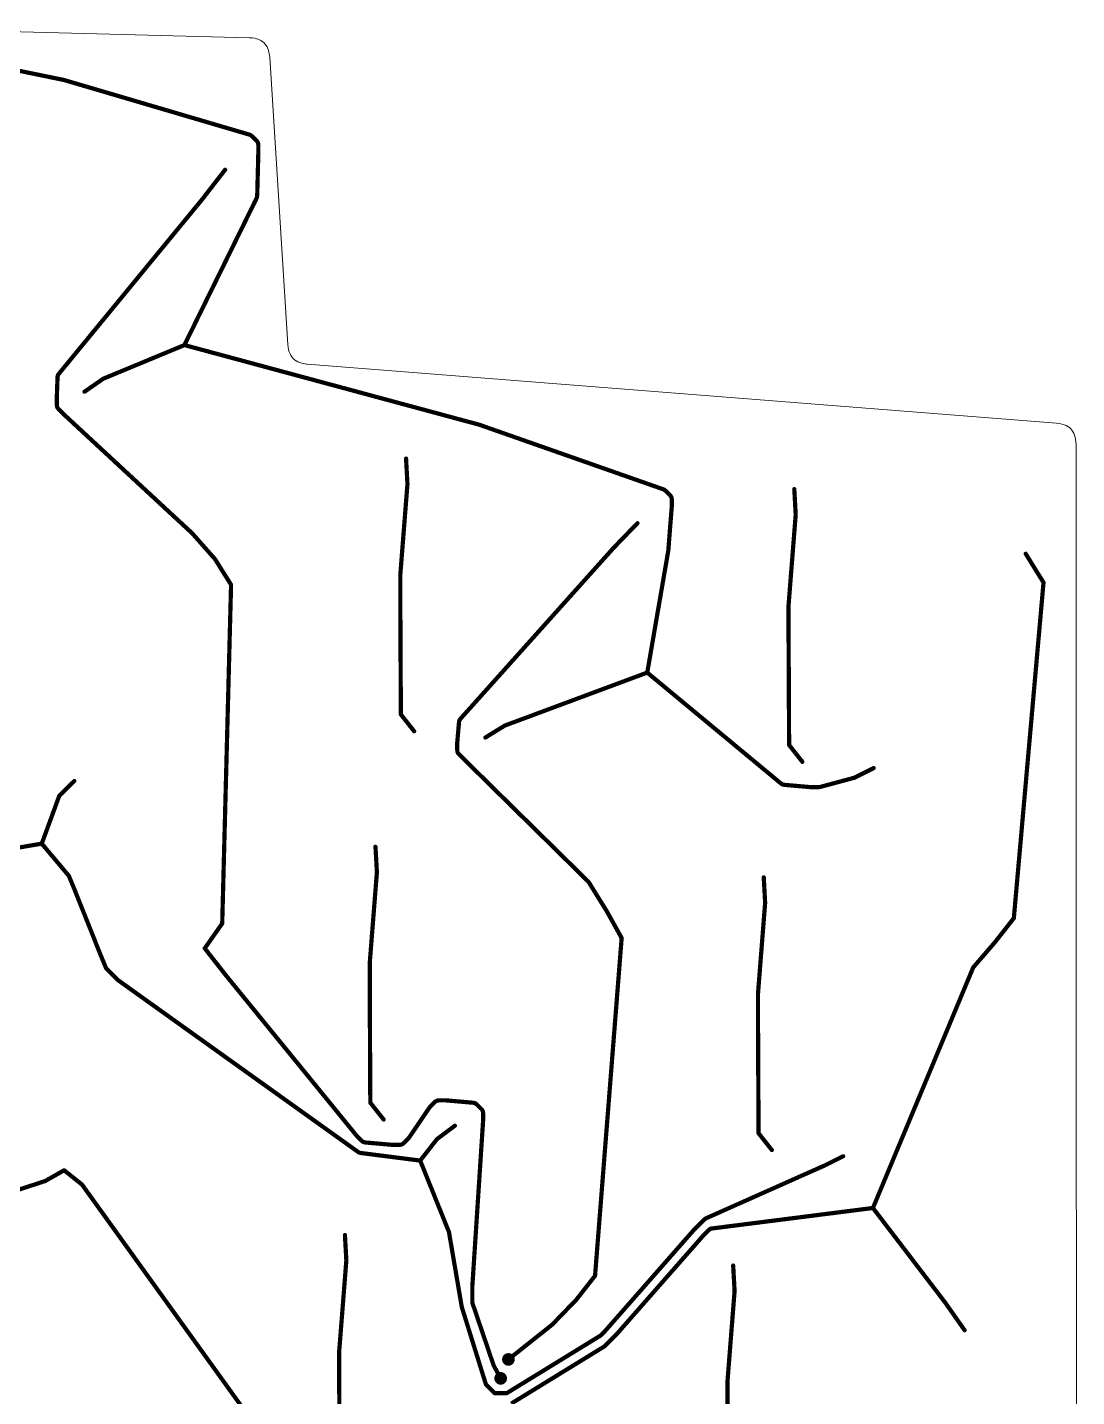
# Model space of a CAD drawing. Extents: x -174 to 104, y -43 to 63.
# Drawn here: x 54.6 to 104.4, y -7.2 to 57.8 of the extents above; entities that cross this region are included whole.
import ezdxf

# ---------------------------------------------------------------- set-up
doc = ezdxf.new("R2010")
doc.units = 0
doc.layers.get('0').update_dxf_attribs({"linetype": 'CONTINUOUS', "lineweight": 0})
doc.layers.add('______ _____', color=7, linetype='CONTINUOUS', lineweight=0)
doc.layers.add('B_Cu_____________', color=9, linetype='CONTINUOUS', lineweight=0)

# ---------------------------------------------------------------- blocks, each defined once
blk = doc.blocks.new('UNIT_DISC')
at = {"const_width": 0.5}
blk.add_lwpolyline([(0.25, 0, 1), (-0.25, 0, 1)], format="xyb", close=True, dxfattribs=at)

msp = doc.modelspace()

# ---------------------------------------------------------------- linework, layer by layer
at = {"layer": '______ _____'}
for points in [[(46.3768, 57.8058), (65.1079, 57.3153)], [(46.3768, 57.8058), (65.1079, 57.3153)], [(65.1079, 57.3153), (65.2387, 57.3069)], [(65.1079, 57.3153), (65.2387, 57.3069)], [(65.2387, 57.3069), (65.3601, 57.2887)], [(65.2387, 57.3069), (65.3601, 57.2887)], [(65.3601, 57.2887), (65.4652, 57.2628)], [(65.3601, 57.2887), (65.4652, 57.2628)], [(65.4652, 57.2628), (65.5621, 57.2284)], [(65.4652, 57.2628), (65.5621, 57.2284)], [(65.5621, 57.2284), (65.6466, 57.1877)], [(65.5621, 57.2284), (65.6466, 57.1877)], [(65.6466, 57.1877), (65.7235, 57.1393)], [(65.6466, 57.1877), (65.7235, 57.1393)], [(65.7235, 57.1393), (65.7911, 57.085)], [(65.7235, 57.1393), (65.7911, 57.085)], [(65.7911, 57.085), (65.8517, 57.0234)], [(65.7911, 57.085), (65.8517, 57.0234)], [(65.8517, 57.0234), (65.9514, 56.8789)], [(65.8517, 57.0234), (65.9514, 56.8789)], [(65.9514, 56.8789), (66.0246, 56.7012)], [(65.9514, 56.8789), (66.0246, 56.7012)], [(66.0246, 56.7012), (66.07, 56.4834)], [(66.0246, 56.7012), (66.07, 56.4834)], [(66.07, 56.4834), (66.0798, 56.3785)], [(66.07, 56.4834), (66.0798, 56.3785)], [(66.0798, 56.3785), (66.938, 42.7389)], [(66.0798, 56.3785), (66.938, 42.7389)], [(66.938, 42.7389), (66.9511, 42.6114)], [(66.938, 42.7389), (66.9511, 42.6114)], [(66.9511, 42.6114), (66.9735, 42.4932)], [(66.9511, 42.6114), (66.9735, 42.4932)], [(66.9735, 42.4932), (67.0032, 42.3907)], [(66.9735, 42.4932), (67.0032, 42.3907)], [(67.0032, 42.3907), (67.0412, 42.2963)], [(67.0032, 42.3907), (67.0412, 42.2963)], [(67.0412, 42.2963), (67.0852, 42.214)], [(67.0412, 42.2963), (67.0852, 42.214)], [(67.0852, 42.214), (67.1367, 42.1391)], [(67.0852, 42.214), (67.1367, 42.1391)], [(67.1367, 42.1391), (67.1942, 42.0734)], [(67.1367, 42.1391), (67.1942, 42.0734)], [(67.1942, 42.0734), (67.2589, 42.0146)], [(67.1942, 42.0734), (67.2589, 42.0146)], [(67.2589, 42.0146), (67.4097, 41.9184)], [(67.2589, 42.0146), (67.4097, 41.9184)], [(67.4097, 41.9184), (67.5941, 41.8491)], [(67.4097, 41.9184), (67.5941, 41.8491)], [(67.5941, 41.8491), (67.8191, 41.8083)], [(67.5941, 41.8491), (67.8191, 41.8083)], [(67.8191, 41.8083), (67.8576, 41.8048)], [(67.8191, 41.8083), (67.8576, 41.8048)], [(67.8576, 41.8048), (103.455, 39.0032)], [(67.8576, 41.8048), (103.455, 39.0032)], [(103.455, 39.0032), (103.586, 38.9879)], [(103.455, 39.0032), (103.586, 38.9879)], [(103.586, 38.9879), (103.707, 38.9634)], [(103.586, 38.9879), (103.707, 38.9634)], [(103.707, 38.9634), (103.811, 38.932)], [(103.707, 38.9634), (103.811, 38.932)], [(103.811, 38.932), (103.906, 38.8926)], [(103.811, 38.932), (103.906, 38.8926)], [(103.906, 38.8926), (103.988, 38.8476)], [(103.906, 38.8926), (103.988, 38.8476)], [(103.988, 38.8476), (104.062, 38.7953)], [(103.988, 38.8476), (104.062, 38.7953)], [(104.062, 38.7953), (104.127, 38.7376)], [(104.062, 38.7953), (104.127, 38.7376)], [(104.127, 38.7376), (104.184, 38.6731)], [(104.127, 38.7376), (104.184, 38.6731)], [(104.184, 38.6731), (104.276, 38.5241)], [(104.184, 38.6731), (104.276, 38.5241)], [(104.276, 38.5241), (104.339, 38.3436)], [(104.276, 38.5241), (104.339, 38.3436)], [(104.339, 38.3436), (104.373, 38.1249)], [(104.339, 38.3436), (104.373, 38.1249)], [(104.373, 38.1249), (104.377, 38.0067)], [(104.373, 38.1249), (104.377, 38.0067)], [(104.377, 38.0067), (104.406, -34.7471)], [(104.377, 38.0067), (104.406, -34.7471)]]:
    msp.add_lwpolyline(points, dxfattribs=at)
at = {"layer": 'B_Cu_____________', "const_width": 0.2}
for points in [[(45.9522, 57.4343), (56.3081, 55.3051)], [(56.3081, 55.3051), (65.153, 52.6987)], [(65.153, 52.6987), (65.2331, 52.6422)], [(65.2331, 52.6422), (65.4674, 52.4079)], [(65.4674, 52.4079), (65.5196, 52.325)], [(65.5196, 52.325), (65.5362, 52.2285)], [(65.5362, 52.2285), (65.5362, 51.8971)], [(65.5336, 51.797), (65.4812, 49.7978)], [(65.5362, 51.8971), (65.5336, 51.797)], [(62.9766, 49.7771), (63.9581, 51.0433)], [(56.0765, 41.3713), (62.9766, 49.7681)], [(65.4596, 49.7024), (62.0237, 42.7139)], [(62.9766, 49.7681), (62.9766, 49.7771)], [(65.4812, 49.7978), (65.4596, 49.7024)], [(62.0237, 42.7139), (58.1622, 41.1122)], [(76.0321, 38.93), (62.0237, 42.7139)], [(55.9653, 40.2971), (55.9968, 41.1965)], [(55.9968, 41.1965), (56.008, 41.2441)], [(56.008, 41.2441), (56.0193, 41.2918)], [(56.0193, 41.2918), (56.0765, 41.3713)], [(58.1561, 41.1062), (57.2798, 40.4997)], [(58.1622, 41.1122), (58.1561, 41.1062)], [(55.9619, 40.1971), (55.9653, 40.2971)], [(55.9619, 39.8657), (55.9619, 40.1971)], [(55.9777, 39.7691), (55.9619, 39.8657)], [(56.0293, 39.6859), (55.9777, 39.7691)], [(56.2636, 39.4516), (56.0293, 39.6859)], [(62.3986, 33.7666), (56.2636, 39.4516)], [(84.804, 35.8506), (76.0321, 38.93)], [(72.6189, 36.1127), (72.552, 37.3227)], [(72.279, 31.7963), (72.611, 36.013)], [(72.611, 36.013), (72.6189, 36.1127)], [(84.881, 35.79), (84.804, 35.8506)], [(85.1153, 35.5557), (84.881, 35.79)], [(91.0619, 34.6612), (90.995, 35.8712)], [(85.0099, 32.948), (85.1746, 35.0416)], [(85.1631, 35.4702), (85.1153, 35.5557)], [(85.1746, 35.373), (85.1631, 35.4702)], [(85.1746, 35.0416), (85.1746, 35.373)], [(90.722, 30.3448), (91.054, 34.5615)], [(91.054, 34.5615), (91.0619, 34.6612)], [(62.4005, 33.7648), (62.3986, 33.7666)], [(63.4738, 32.5496), (62.4005, 33.7648)], [(83.5448, 34.2508), (82.4128, 33.0813)], [(82.4128, 33.0813), (82.4027, 33.0711)], [(63.4738, 32.5496), (64.2403, 31.3281)], [(82.4027, 33.0711), (75.1586, 24.9836)], [(84.0102, 27.1551), (85.0099, 32.948)], [(102.8316, 31.4374), (101.9878, 32.7993)], [(72.279, 30.6823), (72.279, 31.7963)], [(64.2377, 31.2281), (63.822, 15.3355)], [(64.2403, 31.3281), (64.2377, 31.2281)], [(101.4358, 15.624), (102.8316, 31.4116)], [(102.8316, 31.4116), (102.8316, 31.4374)], [(72.279, 30.5991), (72.279, 30.6823)], [(72.306, 25.1815), (72.279, 30.5991)], [(90.722, 29.2308), (90.722, 30.3448)], [(90.722, 29.1476), (90.722, 29.2308)], [(90.749, 23.73), (90.722, 29.1476)], [(77.2347, 24.6349), (84.0102, 27.1551)], [(90.3308, 21.9132), (84.0102, 27.1551)], [(72.306, 25.1668), (72.306, 25.1815)], [(72.9368, 24.3674), (72.306, 25.1668)], [(75.061, 24.7136), (74.9914, 23.9168)], [(75.0698, 24.8133), (75.061, 24.7136)], [(75.0835, 24.8603), (75.0698, 24.8133)], [(75.0973, 24.9073), (75.0835, 24.8603)], [(75.1279, 24.9454), (75.0973, 24.9073)], [(75.1586, 24.9836), (75.1279, 24.9454)], [(76.3238, 24.071), (77.2306, 24.6308)], [(77.2306, 24.6308), (77.2347, 24.6349)], [(74.9914, 23.9168), (74.9827, 23.8171)], [(74.9827, 23.8171), (74.9827, 23.4857)], [(74.9827, 23.4857), (74.988, 23.437)], [(74.988, 23.437), (74.9934, 23.3884)], [(74.9934, 23.3884), (75.0169, 23.3455)], [(75.0169, 23.3455), (75.0405, 23.3026)], [(90.749, 23.7153), (90.749, 23.73)], [(91.3798, 22.9159), (90.749, 23.7153)], [(75.0405, 23.3026), (75.2748, 23.0683)], [(75.2748, 23.0683), (81.221, 17.2125)], [(93.8163, 22.1512), (92.2249, 21.7219)], [(93.831, 22.1512), (93.8163, 22.1512)], [(94.7668, 22.6195), (93.831, 22.1512)], [(56.7955, 22.006), (56.072, 21.2894)], [(90.369, 21.8825), (90.3308, 21.9132)], [(90.4072, 21.8519), (90.369, 21.8825)], [(90.4541, 21.8381), (90.4072, 21.8519)], [(90.5011, 21.8244), (90.4541, 21.8381)], [(90.6007, 21.8156), (90.5011, 21.8244)], [(91.0559, 21.7758), (90.6007, 21.8156)], [(91.6965, 21.7198), (91.0559, 21.7758)], [(91.7962, 21.7111), (91.6965, 21.7198)], [(92.1276, 21.7111), (91.7962, 21.7111)], [(92.2249, 21.7219), (92.1276, 21.7111)], [(56.072, 21.281), (55.2476, 19.0293)], [(56.072, 21.2894), (56.072, 21.281)], [(50.8196, 18.2724), (55.2476, 19.0293)], [(55.2476, 19.0293), (56.5339, 17.5001)], [(71.1674, 17.6697), (71.1005, 18.8797)], [(56.5339, 17.5001), (56.8003, 16.8569)], [(70.8275, 13.3533), (71.1595, 17.57)], [(71.1595, 17.57), (71.1674, 17.6697)], [(56.8003, 16.8569), (58.04, 13.7472)], [(81.221, 17.2125), (81.2495, 17.184)], [(81.2495, 17.184), (81.2495, 17.1696)], [(81.2495, 17.1696), (82.0933, 15.8078)], [(89.6104, 16.2182), (89.5435, 17.4282)], [(89.6025, 16.1185), (89.6104, 16.2182)], [(82.0933, 15.8078), (82.794, 14.5479)], [(89.2705, 11.9018), (89.6025, 16.1185)], [(101.4253, 15.491), (101.4332, 15.5907)], [(101.4332, 15.5907), (101.4358, 15.624)], [(63.8194, 15.2355), (62.9895, 14.0559)], [(63.822, 15.3355), (63.8194, 15.2355)], [(100.5363, 14.3563), (101.4253, 15.491)], [(82.7861, 14.4482), (81.538, -1.4007)], [(82.794, 14.5479), (82.7861, 14.4482)], [(100.5363, 14.3563), (99.4899, 13.1432)], [(58.04, 13.7472), (58.3064, 13.1041)], [(63.993, 12.7745), (62.9895, 14.0559)], [(58.3064, 13.1041), (58.7987, 12.6118)], [(70.8275, 12.2393), (70.8275, 13.3533)], [(99.4899, 13.137), (94.7307, 1.7203)], [(99.4899, 13.1432), (99.4899, 13.137)], [(58.7987, 12.6118), (58.8576, 12.5529)], [(58.8576, 12.5529), (70.3056, 4.3605)], [(63.9993, 12.7682), (63.993, 12.7745)], [(70.202, 5.1561), (63.9993, 12.7682)], [(70.8275, 12.1561), (70.8275, 12.2393)], [(70.8545, 6.7386), (70.8275, 12.1561)], [(89.2705, 10.7878), (89.2705, 11.9018)], [(89.2705, 10.7046), (89.2705, 10.7878)], [(89.2975, 5.2871), (89.2705, 10.7046)], [(70.8545, 6.7239), (70.8545, 6.7386)], [(71.4853, 5.9245), (70.8545, 6.7239)], [(73.6458, 6.4644), (72.7118, 5.0882)], [(73.6764, 6.5025), (73.6458, 6.4644)], [(73.7071, 6.5407), (73.6764, 6.5025)], [(73.9414, 6.775), (73.7071, 6.5407)], [(74.0272, 6.8221), (73.9414, 6.775)], [(74.0758, 6.8275), (74.0272, 6.8221)], [(74.1245, 6.8329), (74.0758, 6.8275)], [(74.4559, 6.8329), (74.1245, 6.8329)], [(75.751, 6.7196), (74.4559, 6.8329)], [(75.8449, 6.6921), (75.751, 6.7196)], [(75.9213, 6.6308), (75.8449, 6.6921)], [(76.1556, 6.3965), (75.9213, 6.6308)], [(75.7009, -2.0023), (76.2134, 5.882)], [(76.2027, 6.3107), (76.1556, 6.3965)], [(76.2134, 6.2134), (76.2027, 6.3107)], [(76.2134, 5.882), (76.2134, 6.2134)], [(70.4363, 4.9218), (70.202, 5.1561)], [(74.8723, 5.6281), (74.0272, 4.9947)], [(89.2975, 5.2724), (89.2975, 5.2871)], [(89.9283, 4.473), (89.2975, 5.2724)], [(70.4745, 4.8911), (70.4363, 4.9218)], [(70.5127, 4.8605), (70.4745, 4.8911)], [(70.5596, 4.8467), (70.5127, 4.8605)], [(70.6066, 4.833), (70.5596, 4.8467)], [(70.7062, 4.8242), (70.6066, 4.833)], [(71.5889, 4.747), (70.7062, 4.8242)], [(71.802, 4.7284), (71.5889, 4.747)], [(71.9017, 4.7197), (71.802, 4.7284)], [(72.2331, 4.7197), (71.9017, 4.7197)], [(72.3304, 4.7305), (72.2331, 4.7197)], [(72.3733, 4.754), (72.3304, 4.7305)], [(72.4162, 4.7776), (72.3733, 4.754)], [(72.6505, 5.0119), (72.4162, 4.7776)], [(72.7118, 5.0882), (72.6505, 5.0119)], [(74.0168, 4.9842), (73.2237, 3.9726)], [(74.0272, 4.9947), (74.0168, 4.9842)], [(70.3056, 4.3605), (70.3525, 4.3467)], [(70.3525, 4.3467), (70.3995, 4.333)], [(70.3995, 4.333), (73.2237, 3.9726)], [(74.5899, 0.5832), (73.2237, 3.9726)], [(93.3153, 4.1766), (92.3795, 3.7083)], [(56.3112, 3.5123), (55.4012, 2.9957)], [(57.1431, 2.8461), (56.3112, 3.5123)], [(92.3648, 3.7083), (86.8268, 1.2413)], [(92.3795, 3.7083), (92.3648, 3.7083)], [(55.3891, 2.9957), (53.7989, 2.4735)], [(55.4012, 2.9957), (55.3891, 2.9957)], [(57.1627, 2.8264), (57.1431, 2.8461)], [(57.1687, 2.8203), (57.1627, 2.8264)], [(68.7505, -13.2869), (57.1687, 2.8203)], [(86.784, 1.2174), (86.7413, 1.1935)], [(86.8268, 1.2413), (86.784, 1.2174)], [(87.0339, 0.7413), (94.7307, 1.7203)], [(98.1453, -2.7501), (94.7307, 1.7203)], [(75.2009, -2.9888), (74.5899, 0.5832)], [(86.2141, 0.6663), (82.0197, -4.1092)], [(86.7413, 1.1935), (86.2141, 0.6663)], [(86.7141, 0.4592), (86.9484, 0.6935)], [(86.9484, 0.6935), (86.9911, 0.7174)], [(86.9911, 0.7174), (87.0339, 0.7413)], [(69.7159, -0.7733), (69.649, 0.4367)], [(82.5197, -4.3163), (86.7141, 0.4592)], [(69.376, -5.0897), (69.708, -0.873)], [(69.708, -0.873), (69.7159, -0.7733)], [(81.538, -1.4007), (81.5301, -1.5004)], [(88.1589, -2.2248), (88.092, -1.0148)], [(75.7009, -2.6985), (75.7009, -2.0023)], [(81.5301, -1.5004), (80.6418, -2.6352)], [(75.7009, -2.7817), (75.7009, -2.6985)], [(79.5098, -3.8047), (80.6418, -2.6352)], [(87.819, -6.5412), (88.151, -2.3245)], [(88.151, -2.3245), (88.1589, -2.2248)], [(76.3478, -6.6649), (75.2009, -2.9888)], [(76.7148, -5.7635), (75.7009, -2.7817)], [(98.1496, -2.7545), (98.1453, -2.7501)], [(99.0848, -4.0867), (98.1496, -2.7545)], [(77.4148, -5.4736), (79.487, -3.8273)], [(79.487, -3.8273), (79.5098, -3.8047)], [(81.7854, -4.3435), (77.3377, -7.075)], [(82.0197, -4.1092), (81.7854, -4.3435)], [(81.9925, -4.8435), (82.5197, -4.3163)], [(69.376, -6.2037), (69.376, -5.0897)], [(77.5449, -7.575), (81.9925, -4.8435)], [(77.0478, -6.375), (76.7148, -5.7635)], [(69.376, -6.2869), (69.376, -6.2037)], [(69.403, -11.7044), (69.376, -6.2869)], [(87.819, -7.6552), (87.819, -6.5412)], [(76.7579, -7.075), (76.3478, -6.6649)], [(77.3377, -7.075), (76.7579, -7.075)]]:
    msp.add_lwpolyline(points, dxfattribs=at)

# ---------------------------------------------------------------- block references
at = {"layer": '______ _____', "xscale": 0.0001, "yscale": 0.0001}
for p in [(65.1079, 57.3153), (65.1079, 57.3153), (65.1079, 57.3153), (65.2387, 57.3069), (65.2387, 57.3069), (65.2387, 57.3069), (65.3601, 57.2887), (65.3601, 57.2887), (65.3601, 57.2887), (65.4652, 57.2628), (65.4652, 57.2628), (65.4652, 57.2628), (65.5621, 57.2284), (65.5621, 57.2284), (65.5621, 57.2284), (65.6466, 57.1877), (65.6466, 57.1877), (65.6466, 57.1877), (65.7235, 57.1393), (65.7235, 57.1393), (65.7235, 57.1393), (65.7911, 57.085), (65.7911, 57.085), (65.7911, 57.085), (65.8517, 57.0234), (65.8517, 57.0234), (65.8517, 57.0234), (65.9514, 56.8789), (65.9514, 56.8789), (65.9514, 56.8789), (66.0246, 56.7012), (66.0246, 56.7012), (66.0246, 56.7012), (66.07, 56.4834), (66.07, 56.4834), (66.07, 56.4834), (66.0798, 56.3785), (66.0798, 56.3785), (66.0798, 56.3785), (66.938, 42.7389), (66.938, 42.7389), (66.938, 42.7389), (66.9511, 42.6114), (66.9511, 42.6114), (66.9511, 42.6114), (66.9735, 42.4932), (66.9735, 42.4932), (66.9735, 42.4932), (67.0032, 42.3907), (67.0032, 42.3907), (67.0032, 42.3907), (67.0412, 42.2963), (67.0412, 42.2963), (67.0412, 42.2963), (67.0852, 42.214), (67.0852, 42.214), (67.0852, 42.214), (67.1367, 42.1391), (67.1367, 42.1391), (67.1367, 42.1391), (67.1942, 42.0734), (67.1942, 42.0734), (67.1942, 42.0734), (67.2589, 42.0146), (67.2589, 42.0146), (67.2589, 42.0146), (67.4097, 41.9184), (67.4097, 41.9184), (67.4097, 41.9184), (67.5941, 41.8491), (67.5941, 41.8491), (67.5941, 41.8491), (67.8191, 41.8083), (67.8191, 41.8083), (67.8191, 41.8083), (67.8576, 41.8048), (67.8576, 41.8048), (67.8576, 41.8048), (103.455, 39.0032), (103.455, 39.0032), (103.455, 39.0032), (103.586, 38.9879), (103.586, 38.9879), (103.586, 38.9879), (103.707, 38.9634), (103.707, 38.9634), (103.707, 38.9634), (103.811, 38.932), (103.811, 38.932), (103.811, 38.932), (103.906, 38.8926), (103.906, 38.8926), (103.906, 38.8926), (103.988, 38.8476), (103.988, 38.8476), (103.988, 38.8476), (104.062, 38.7953), (104.062, 38.7953), (104.062, 38.7953), (104.127, 38.7376), (104.127, 38.7376), (104.127, 38.7376), (104.184, 38.6731), (104.184, 38.6731), (104.184, 38.6731), (104.276, 38.5241), (104.276, 38.5241), (104.276, 38.5241), (104.339, 38.3436), (104.339, 38.3436), (104.339, 38.3436), (104.373, 38.1249), (104.373, 38.1249), (104.373, 38.1249), (104.377, 38.0067), (104.377, 38.0067), (104.377, 38.0067)]:
    msp.add_blockref('UNIT_DISC', p, dxfattribs=at)
at = {"layer": 'B_Cu_____________'}
for p, xscale, yscale in [((56.3081, 55.3051), 0.2, 0.2), ((56.3081, 55.3051), 0.2, 0.2), ((65.153, 52.6987), 0.2, 0.2), ((65.153, 52.6987), 0.2, 0.2), ((65.2331, 52.6422), 0.2, 0.2), ((65.2331, 52.6422), 0.2, 0.2), ((65.4674, 52.4079), 0.2, 0.2), ((65.4674, 52.4079), 0.2, 0.2), ((65.5196, 52.325), 0.2, 0.2), ((65.5196, 52.325), 0.2, 0.2), ((65.5362, 52.2285), 0.2, 0.2), ((65.5362, 52.2285), 0.2, 0.2), ((65.5336, 51.797), 0.2, 0.2), ((65.5336, 51.797), 0.2, 0.2), ((65.5362, 51.8971), 0.2, 0.2), ((65.5362, 51.8971), 0.2, 0.2), ((63.9581, 51.0433), 0.2, 0.2), ((62.9766, 49.7771), 0.2, 0.2), ((62.9766, 49.7771), 0.2, 0.2), ((62.9766, 49.7681), 0.2, 0.2), ((62.9766, 49.7681), 0.2, 0.2), ((65.4596, 49.7024), 0.2, 0.2), ((65.4596, 49.7024), 0.2, 0.2), ((65.4812, 49.7978), 0.2, 0.2), ((65.4812, 49.7978), 0.2, 0.2), ((62.0237, 42.7139), 0.2, 0.2), ((62.0237, 42.7139), 0.2, 0.2), ((62.0237, 42.7139), 0.2, 0.2), ((55.9968, 41.1965), 0.2, 0.2), ((55.9968, 41.1965), 0.2, 0.2), ((56.008, 41.2441), 0.2, 0.2), ((56.008, 41.2441), 0.2, 0.2), ((56.0193, 41.2918), 0.2, 0.2), ((56.0193, 41.2918), 0.2, 0.2), ((56.0765, 41.3713), 0.2, 0.2), ((56.0765, 41.3713), 0.2, 0.2), ((58.1561, 41.1062), 0.2, 0.2), ((58.1561, 41.1062), 0.2, 0.2), ((58.1622, 41.1122), 0.2, 0.2), ((58.1622, 41.1122), 0.2, 0.2), ((55.9653, 40.2971), 0.2, 0.2), ((55.9653, 40.2971), 0.2, 0.2), ((57.2798, 40.4997), 0.2, 0.2), ((55.9619, 40.1971), 0.2, 0.2), ((55.9619, 40.1971), 0.2, 0.2), ((55.9619, 39.8657), 0.2, 0.2), ((55.9619, 39.8657), 0.2, 0.2), ((55.9777, 39.7691), 0.2, 0.2), ((55.9777, 39.7691), 0.2, 0.2), ((56.0293, 39.6859), 0.2, 0.2), ((56.0293, 39.6859), 0.2, 0.2), ((56.2636, 39.4516), 0.2, 0.2), ((56.2636, 39.4516), 0.2, 0.2), ((76.0321, 38.93), 0.2, 0.2), ((76.0321, 38.93), 0.2, 0.2), ((72.552, 37.3227), 0.2, 0.2), ((72.611, 36.013), 0.2, 0.2), ((72.611, 36.013), 0.2, 0.2), ((72.6189, 36.1127), 0.2, 0.2), ((72.6189, 36.1127), 0.2, 0.2), ((84.804, 35.8506), 0.2, 0.2), ((84.804, 35.8506), 0.2, 0.2), ((84.881, 35.79), 0.2, 0.2), ((84.881, 35.79), 0.2, 0.2), ((90.995, 35.8712), 0.2, 0.2), ((85.1153, 35.5557), 0.2, 0.2), ((85.1153, 35.5557), 0.2, 0.2), ((85.1631, 35.4702), 0.2, 0.2), ((85.1631, 35.4702), 0.2, 0.2), ((85.1746, 35.373), 0.2, 0.2), ((85.1746, 35.373), 0.2, 0.2), ((85.1746, 35.0416), 0.2, 0.2), ((85.1746, 35.0416), 0.2, 0.2), ((91.054, 34.5615), 0.2, 0.2), ((91.054, 34.5615), 0.2, 0.2), ((91.0619, 34.6612), 0.2, 0.2), ((91.0619, 34.6612), 0.2, 0.2), ((62.3986, 33.7666), 0.2, 0.2), ((62.3986, 33.7666), 0.2, 0.2), ((62.4005, 33.7648), 0.2, 0.2), ((62.4005, 33.7648), 0.2, 0.2), ((83.5448, 34.2508), 0.2, 0.2), ((82.4128, 33.0813), 0.2, 0.2), ((82.4128, 33.0813), 0.2, 0.2), ((63.4738, 32.5496), 0.2, 0.2), ((63.4738, 32.5496), 0.2, 0.2), ((82.4027, 33.0711), 0.2, 0.2), ((82.4027, 33.0711), 0.2, 0.2), ((85.0099, 32.948), 0.2, 0.2), ((85.0099, 32.948), 0.2, 0.2), ((101.9878, 32.7993), 0.2, 0.2), ((72.279, 31.7963), 0.2, 0.2), ((72.279, 31.7963), 0.2, 0.2), ((64.2377, 31.2281), 0.2, 0.2), ((64.2377, 31.2281), 0.2, 0.2), ((64.2403, 31.3281), 0.2, 0.2), ((64.2403, 31.3281), 0.2, 0.2), ((102.8316, 31.4374), 0.2, 0.2), ((102.8316, 31.4374), 0.2, 0.2), ((102.8316, 31.4116), 0.2, 0.2), ((102.8316, 31.4116), 0.2, 0.2), ((72.279, 30.6823), 0.2, 0.2), ((72.279, 30.6823), 0.2, 0.2), ((72.279, 30.5991), 0.2, 0.2), ((72.279, 30.5991), 0.2, 0.2), ((90.722, 30.3448), 0.2, 0.2), ((90.722, 30.3448), 0.2, 0.2), ((90.722, 29.2308), 0.2, 0.2), ((90.722, 29.2308), 0.2, 0.2), ((90.722, 29.1476), 0.2, 0.2), ((90.722, 29.1476), 0.2, 0.2), ((84.0102, 27.1551), 0.2, 0.2), ((84.0102, 27.1551), 0.2, 0.2), ((84.0102, 27.1551), 0.2, 0.2), ((72.306, 25.1815), 0.2, 0.2), ((72.306, 25.1815), 0.2, 0.2), ((72.306, 25.1668), 0.2, 0.2), ((72.306, 25.1668), 0.2, 0.2), ((75.061, 24.7136), 0.2, 0.2), ((75.061, 24.7136), 0.2, 0.2), ((75.0698, 24.8133), 0.2, 0.2), ((75.0698, 24.8133), 0.2, 0.2), ((75.0835, 24.8603), 0.2, 0.2), ((75.0835, 24.8603), 0.2, 0.2), ((75.0973, 24.9073), 0.2, 0.2), ((75.0973, 24.9073), 0.2, 0.2), ((75.1279, 24.9454), 0.2, 0.2), ((75.1279, 24.9454), 0.2, 0.2), ((75.1586, 24.9836), 0.2, 0.2), ((75.1586, 24.9836), 0.2, 0.2), ((77.2306, 24.6308), 0.2, 0.2), ((77.2306, 24.6308), 0.2, 0.2), ((77.2347, 24.6349), 0.2, 0.2), ((77.2347, 24.6349), 0.2, 0.2), ((72.9368, 24.3674), 0.2, 0.2), ((76.3238, 24.071), 0.2, 0.2), ((74.9827, 23.8171), 0.2, 0.2), ((74.9827, 23.8171), 0.2, 0.2), ((74.9827, 23.4857), 0.2, 0.2), ((74.9827, 23.4857), 0.2, 0.2), ((74.988, 23.437), 0.2, 0.2), ((74.988, 23.437), 0.2, 0.2), ((74.9914, 23.9168), 0.2, 0.2), ((74.9914, 23.9168), 0.2, 0.2), ((74.9934, 23.3884), 0.2, 0.2), ((74.9934, 23.3884), 0.2, 0.2), ((75.0169, 23.3455), 0.2, 0.2), ((75.0169, 23.3455), 0.2, 0.2), ((90.749, 23.73), 0.2, 0.2), ((90.749, 23.73), 0.2, 0.2), ((90.749, 23.7153), 0.2, 0.2), ((90.749, 23.7153), 0.2, 0.2), ((75.0405, 23.3026), 0.2, 0.2), ((75.0405, 23.3026), 0.2, 0.2), ((75.2748, 23.0683), 0.2, 0.2), ((75.2748, 23.0683), 0.2, 0.2), ((91.3798, 22.9159), 0.2, 0.2), ((93.8163, 22.1512), 0.2, 0.2), ((93.8163, 22.1512), 0.2, 0.2), ((93.831, 22.1512), 0.2, 0.2), ((93.831, 22.1512), 0.2, 0.2), ((94.7668, 22.6195), 0.2, 0.2), ((56.7955, 22.006), 0.2, 0.2), ((90.3308, 21.9132), 0.2, 0.2), ((90.3308, 21.9132), 0.2, 0.2), ((90.369, 21.8825), 0.2, 0.2), ((90.369, 21.8825), 0.2, 0.2), ((90.4072, 21.8519), 0.2, 0.2), ((90.4072, 21.8519), 0.2, 0.2), ((90.4541, 21.8381), 0.2, 0.2), ((90.4541, 21.8381), 0.2, 0.2), ((90.5011, 21.8244), 0.2, 0.2), ((90.5011, 21.8244), 0.2, 0.2), ((90.6007, 21.8156), 0.2, 0.2), ((90.6007, 21.8156), 0.2, 0.2), ((91.0559, 21.7758), 0.2, 0.2), ((91.0559, 21.7758), 0.2, 0.2), ((91.6965, 21.7198), 0.2, 0.2), ((91.6965, 21.7198), 0.2, 0.2), ((91.7962, 21.7111), 0.2, 0.2), ((91.7962, 21.7111), 0.2, 0.2), ((92.1276, 21.7111), 0.2, 0.2), ((92.1276, 21.7111), 0.2, 0.2), ((92.2249, 21.7219), 0.2, 0.2), ((92.2249, 21.7219), 0.2, 0.2), ((56.072, 21.2894), 0.2, 0.2), ((56.072, 21.2894), 0.2, 0.2), ((56.072, 21.281), 0.2, 0.2), ((56.072, 21.281), 0.2, 0.2), ((55.2476, 19.0293), 0.2, 0.2), ((55.2476, 19.0293), 0.2, 0.2), ((55.2476, 19.0293), 0.2, 0.2), ((71.1005, 18.8797), 0.2, 0.2), ((56.5339, 17.5001), 0.2, 0.2), ((56.5339, 17.5001), 0.2, 0.2), ((71.1595, 17.57), 0.2, 0.2), ((71.1595, 17.57), 0.2, 0.2), ((71.1674, 17.6697), 0.2, 0.2), ((71.1674, 17.6697), 0.2, 0.2), ((56.8003, 16.8569), 0.2, 0.2), ((56.8003, 16.8569), 0.2, 0.2), ((81.221, 17.2125), 0.2, 0.2), ((81.221, 17.2125), 0.2, 0.2), ((81.2495, 17.184), 0.2, 0.2), ((81.2495, 17.184), 0.2, 0.2), ((81.2495, 17.1696), 0.2, 0.2), ((81.2495, 17.1696), 0.2, 0.2), ((89.5435, 17.4282), 0.2, 0.2), ((89.6104, 16.2182), 0.2, 0.2), ((89.6104, 16.2182), 0.2, 0.2), ((82.0933, 15.8078), 0.2, 0.2), ((82.0933, 15.8078), 0.2, 0.2), ((89.6025, 16.1185), 0.2, 0.2), ((89.6025, 16.1185), 0.2, 0.2), ((101.4332, 15.5907), 0.2, 0.2), ((101.4332, 15.5907), 0.2, 0.2), ((101.4358, 15.624), 0.2, 0.2), ((101.4358, 15.624), 0.2, 0.2), ((63.8194, 15.2355), 0.2, 0.2), ((63.8194, 15.2355), 0.2, 0.2), ((63.822, 15.3355), 0.2, 0.2), ((63.822, 15.3355), 0.2, 0.2), ((101.4253, 15.491), 0.2, 0.2), ((101.4253, 15.491), 0.2, 0.2), ((82.7861, 14.4482), 0.2, 0.2), ((82.7861, 14.4482), 0.2, 0.2), ((82.794, 14.5479), 0.2, 0.2), ((82.794, 14.5479), 0.2, 0.2), ((100.5363, 14.3563), 0.2, 0.2), ((100.5363, 14.3563), 0.2, 0.2), ((58.04, 13.7472), 0.2, 0.2), ((58.04, 13.7472), 0.2, 0.2), ((62.9895, 14.0559), 0.2, 0.2), ((62.9895, 14.0559), 0.2, 0.2), ((58.3064, 13.1041), 0.2, 0.2), ((58.3064, 13.1041), 0.2, 0.2), ((70.8275, 13.3533), 0.2, 0.2), ((70.8275, 13.3533), 0.2, 0.2), ((99.4899, 13.1432), 0.2, 0.2), ((99.4899, 13.1432), 0.2, 0.2), ((99.4899, 13.137), 0.2, 0.2), ((99.4899, 13.137), 0.2, 0.2), ((58.7987, 12.6118), 0.2, 0.2), ((58.7987, 12.6118), 0.2, 0.2), ((58.8576, 12.5529), 0.2, 0.2), ((58.8576, 12.5529), 0.2, 0.2), ((63.993, 12.7745), 0.2, 0.2), ((63.993, 12.7745), 0.2, 0.2), ((63.9993, 12.7682), 0.2, 0.2), ((63.9993, 12.7682), 0.2, 0.2), ((70.8275, 12.2393), 0.2, 0.2), ((70.8275, 12.2393), 0.2, 0.2), ((70.8275, 12.1561), 0.2, 0.2), ((70.8275, 12.1561), 0.2, 0.2), ((89.2705, 11.9018), 0.2, 0.2), ((89.2705, 11.9018), 0.2, 0.2), ((89.2705, 10.7878), 0.2, 0.2), ((89.2705, 10.7878), 0.2, 0.2), ((89.2705, 10.7046), 0.2, 0.2), ((89.2705, 10.7046), 0.2, 0.2), ((70.8545, 6.7386), 0.2, 0.2), ((70.8545, 6.7386), 0.2, 0.2), ((70.8545, 6.7239), 0.2, 0.2), ((70.8545, 6.7239), 0.2, 0.2), ((73.6458, 6.4644), 0.2, 0.2), ((73.6458, 6.4644), 0.2, 0.2), ((73.6764, 6.5025), 0.2, 0.2), ((73.6764, 6.5025), 0.2, 0.2), ((73.7071, 6.5407), 0.2, 0.2), ((73.7071, 6.5407), 0.2, 0.2), ((73.9414, 6.775), 0.2, 0.2), ((73.9414, 6.775), 0.2, 0.2), ((74.0272, 6.8221), 0.2, 0.2), ((74.0272, 6.8221), 0.2, 0.2), ((74.0758, 6.8275), 0.2, 0.2), ((74.0758, 6.8275), 0.2, 0.2), ((74.1245, 6.8329), 0.2, 0.2), ((74.1245, 6.8329), 0.2, 0.2), ((74.4559, 6.8329), 0.2, 0.2), ((74.4559, 6.8329), 0.2, 0.2), ((75.751, 6.7196), 0.2, 0.2), ((75.751, 6.7196), 0.2, 0.2), ((75.8449, 6.6921), 0.2, 0.2), ((75.8449, 6.6921), 0.2, 0.2), ((75.9213, 6.6308), 0.2, 0.2), ((75.9213, 6.6308), 0.2, 0.2), ((71.4853, 5.9245), 0.2, 0.2), ((76.1556, 6.3965), 0.2, 0.2), ((76.1556, 6.3965), 0.2, 0.2), ((76.2027, 6.3107), 0.2, 0.2), ((76.2027, 6.3107), 0.2, 0.2), ((76.2134, 6.2134), 0.2, 0.2), ((76.2134, 6.2134), 0.2, 0.2), ((76.2134, 5.882), 0.2, 0.2), ((76.2134, 5.882), 0.2, 0.2), ((70.202, 5.1561), 0.2, 0.2), ((70.202, 5.1561), 0.2, 0.2), ((74.8723, 5.6281), 0.2, 0.2), ((89.2975, 5.2871), 0.2, 0.2), ((89.2975, 5.2871), 0.2, 0.2), ((89.2975, 5.2724), 0.2, 0.2), ((89.2975, 5.2724), 0.2, 0.2), ((70.4363, 4.9218), 0.2, 0.2), ((70.4363, 4.9218), 0.2, 0.2), ((70.4745, 4.8911), 0.2, 0.2), ((70.4745, 4.8911), 0.2, 0.2), ((70.5127, 4.8605), 0.2, 0.2), ((70.5127, 4.8605), 0.2, 0.2), ((70.5596, 4.8467), 0.2, 0.2), ((70.5596, 4.8467), 0.2, 0.2), ((70.6066, 4.833), 0.2, 0.2), ((70.6066, 4.833), 0.2, 0.2), ((70.7062, 4.8242), 0.2, 0.2), ((70.7062, 4.8242), 0.2, 0.2), ((71.5889, 4.747), 0.2, 0.2), ((71.5889, 4.747), 0.2, 0.2), ((71.802, 4.7284), 0.2, 0.2), ((71.802, 4.7284), 0.2, 0.2), ((71.9017, 4.7197), 0.2, 0.2), ((71.9017, 4.7197), 0.2, 0.2), ((72.2331, 4.7197), 0.2, 0.2), ((72.2331, 4.7197), 0.2, 0.2), ((72.3304, 4.7305), 0.2, 0.2), ((72.3304, 4.7305), 0.2, 0.2), ((72.3733, 4.754), 0.2, 0.2), ((72.3733, 4.754), 0.2, 0.2), ((72.4162, 4.7776), 0.2, 0.2), ((72.4162, 4.7776), 0.2, 0.2), ((72.6505, 5.0119), 0.2, 0.2), ((72.6505, 5.0119), 0.2, 0.2), ((72.7118, 5.0882), 0.2, 0.2), ((72.7118, 5.0882), 0.2, 0.2), ((74.0168, 4.9842), 0.2, 0.2), ((74.0168, 4.9842), 0.2, 0.2), ((74.0272, 4.9947), 0.2, 0.2), ((74.0272, 4.9947), 0.2, 0.2), ((89.9283, 4.473), 0.2, 0.2), ((70.3056, 4.3605), 0.2, 0.2), ((70.3056, 4.3605), 0.2, 0.2), ((70.3525, 4.3467), 0.2, 0.2), ((70.3525, 4.3467), 0.2, 0.2), ((70.3995, 4.333), 0.2, 0.2), ((70.3995, 4.333), 0.2, 0.2), ((73.2237, 3.9726), 0.2, 0.2), ((73.2237, 3.9726), 0.2, 0.2), ((73.2237, 3.9726), 0.2, 0.2), ((93.3153, 4.1766), 0.2, 0.2), ((56.3112, 3.5123), 0.2, 0.2), ((56.3112, 3.5123), 0.2, 0.2), ((92.3648, 3.7083), 0.2, 0.2), ((92.3648, 3.7083), 0.2, 0.2), ((92.3795, 3.7083), 0.2, 0.2), ((92.3795, 3.7083), 0.2, 0.2), ((55.3891, 2.9957), 0.2, 0.2), ((55.3891, 2.9957), 0.2, 0.2), ((55.4012, 2.9957), 0.2, 0.2), ((55.4012, 2.9957), 0.2, 0.2), ((57.1431, 2.8461), 0.2, 0.2), ((57.1431, 2.8461), 0.2, 0.2), ((57.1627, 2.8264), 0.2, 0.2), ((57.1627, 2.8264), 0.2, 0.2), ((57.1687, 2.8203), 0.2, 0.2), ((57.1687, 2.8203), 0.2, 0.2), ((86.784, 1.2174), 0.2, 0.2), ((86.784, 1.2174), 0.2, 0.2), ((86.8268, 1.2413), 0.2, 0.2), ((86.8268, 1.2413), 0.2, 0.2), ((94.7307, 1.7203), 0.2, 0.2), ((94.7307, 1.7203), 0.2, 0.2), ((94.7307, 1.7203), 0.2, 0.2), ((74.5899, 0.5832), 0.2, 0.2), ((74.5899, 0.5832), 0.2, 0.2), ((86.2141, 0.6663), 0.2, 0.2), ((86.2141, 0.6663), 0.2, 0.2), ((86.7413, 1.1935), 0.2, 0.2), ((86.7413, 1.1935), 0.2, 0.2), ((86.9484, 0.6935), 0.2, 0.2), ((86.9484, 0.6935), 0.2, 0.2), ((86.9911, 0.7174), 0.2, 0.2), ((86.9911, 0.7174), 0.2, 0.2), ((87.0339, 0.7413), 0.2, 0.2), ((87.0339, 0.7413), 0.2, 0.2), ((69.649, 0.4367), 0.2, 0.2), ((86.7141, 0.4592), 0.2, 0.2), ((86.7141, 0.4592), 0.2, 0.2), ((69.708, -0.873), 0.2, 0.2), ((69.708, -0.873), 0.2, 0.2), ((69.7159, -0.7733), 0.2, 0.2), ((69.7159, -0.7733), 0.2, 0.2), ((81.538, -1.4007), 0.2, 0.2), ((81.538, -1.4007), 0.2, 0.2), ((88.092, -1.0148), 0.2, 0.2), ((75.7009, -2.0023), 0.2, 0.2), ((75.7009, -2.0023), 0.2, 0.2), ((81.5301, -1.5004), 0.2, 0.2), ((81.5301, -1.5004), 0.2, 0.2), ((75.7009, -2.6985), 0.2, 0.2), ((75.7009, -2.6985), 0.2, 0.2), ((80.6418, -2.6352), 0.2, 0.2), ((80.6418, -2.6352), 0.2, 0.2), ((88.151, -2.3245), 0.2, 0.2), ((88.151, -2.3245), 0.2, 0.2), ((88.1589, -2.2248), 0.2, 0.2), ((88.1589, -2.2248), 0.2, 0.2), ((75.2009, -2.9888), 0.2, 0.2), ((75.2009, -2.9888), 0.2, 0.2), ((75.7009, -2.7817), 0.2, 0.2), ((75.7009, -2.7817), 0.2, 0.2), ((98.1453, -2.7501), 0.2, 0.2), ((98.1453, -2.7501), 0.2, 0.2), ((98.1496, -2.7545), 0.2, 0.2), ((98.1496, -2.7545), 0.2, 0.2), ((79.487, -3.8273), 0.2, 0.2), ((79.487, -3.8273), 0.2, 0.2), ((79.5098, -3.8047), 0.2, 0.2), ((79.5098, -3.8047), 0.2, 0.2), ((81.7854, -4.3435), 0.2, 0.2), ((81.7854, -4.3435), 0.2, 0.2), ((82.0197, -4.1092), 0.2, 0.2), ((82.0197, -4.1092), 0.2, 0.2), ((82.5197, -4.3163), 0.2, 0.2), ((82.5197, -4.3163), 0.2, 0.2), ((99.0848, -4.0867), 0.2, 0.2), ((69.376, -5.0897), 0.2, 0.2), ((69.376, -5.0897), 0.2, 0.2), ((77.4148, -5.4736), 0.6, 0.6), ((81.9925, -4.8435), 0.2, 0.2), ((81.9925, -4.8435), 0.2, 0.2), ((76.7148, -5.7635), 0.2, 0.2), ((76.7148, -5.7635), 0.2, 0.2), ((77.4148, -5.4736), 0.2, 0.2), ((69.376, -6.2037), 0.2, 0.2), ((69.376, -6.2037), 0.2, 0.2), ((69.376, -6.2869), 0.2, 0.2), ((69.376, -6.2869), 0.2, 0.2), ((77.0478, -6.375), 0.6, 0.6), ((77.0478, -6.375), 0.2, 0.2), ((87.819, -6.5412), 0.2, 0.2), ((87.819, -6.5412), 0.2, 0.2), ((76.3478, -6.6649), 0.2, 0.2), ((76.3478, -6.6649), 0.2, 0.2), ((76.7579, -7.075), 0.2, 0.2), ((76.7579, -7.075), 0.2, 0.2), ((77.3377, -7.075), 0.2, 0.2), ((77.3377, -7.075), 0.2, 0.2)]:
    msp.add_blockref('UNIT_DISC', p, dxfattribs=dict(at, xscale=xscale, yscale=yscale))

doc.saveas('drawing.dxf')
